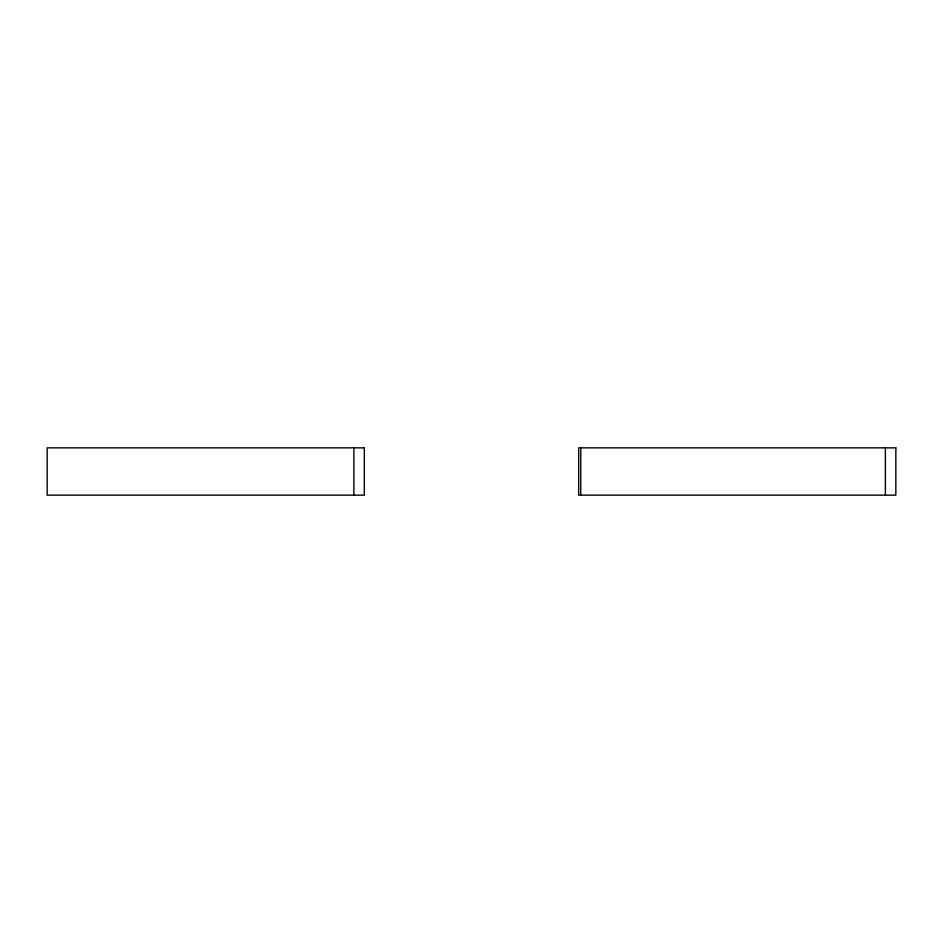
<?xml version="1.0" encoding="UTF-8"?>
<svg xmlns="http://www.w3.org/2000/svg" width="943" height="943" viewBox="0 0 943 943"><rect width="100%" height="100%" fill="white"/><g stroke="black" fill="none" stroke-linecap="round" stroke-linejoin="round"><path stroke-width="1.41" d="M885.383 447.854L885.383 495.146M580.747 447.854L580.747 495.146M353.861 447.854L353.861 495.146M364.328 447.854L47.15 447.854L47.15 495.146L364.328 495.146L364.328 447.854M895.85 447.854L578.672 447.854L578.672 495.146L895.85 495.146L895.85 447.854"/></g></svg>
